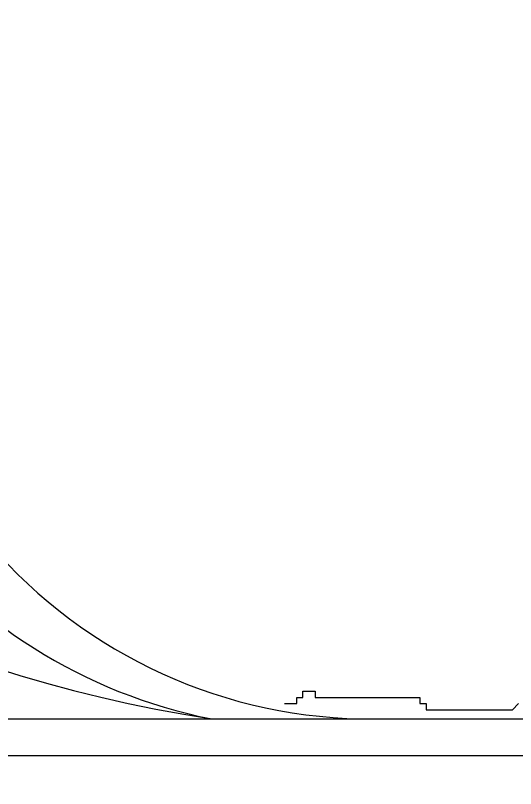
# Model space of a CAD drawing. Extents: x 775040 to 808375, y 4159409 to 4163651.
# Drawn here: x 785259.57 to 785286.84, y 4160211.39 to 4160253.52 of the extents above; entities that cross this region are included whole.
import ezdxf

# ---------------------------------------------------------------- set-up
doc = ezdxf.new("R2010")
doc.units = 0
doc.header["$MEASUREMENT"] = 0
doc.header["$PDMODE"] = 3
doc.linetypes.add('DUZ', pattern=[500, 500])
doc.layers.get('0').update_dxf_attribs({"linetype": 'DUZ'})
doc.layers.add('Z_iç ölçü yatay', color=75, linetype='Continuous', lineweight=20)
doc.layers.add('Z_tefriş', color=73, linetype='Continuous', lineweight=5)
doc.styles.add('OLCUIC', font='ROMANS.SHX', dxfattribs={"width": 0.5})
doc.dimstyles.new('ölçü 50', dxfattribs={"dimtxt": 12.5, "dimasz": 7, "dimexe": 5.3, "dimexo": 5, "dimgap": 2.5, "dimtad": 1, "dimdec": 0, "dimzin": 9, "dimdsep": 46, "dimtxsty": 'OLCUIC', "dimblk1": 'ARCHTICK', "dimblk2": 'ARCHTICK', "dimsah": 1, "dimcen": 0, "dimdle": 5.5, "dimadec": 0, "dimazin": 0, "dimtfac": 1, "dimtdec": 0, "dimtix": 1, "dimtofl": 0, "dimtmove": 1, "dimatfit": 3, "dimldrblk": 'ARCHTICK', "dimfxl": 0, "dimtolj": 1, "dimtzin": 0, "dimarcsym": 0})

# ---------------------------------------------------------------- blocks, each defined once
blk = doc.blocks.new('_ARCHTICK')
at = {"color": 0, "linetype": 'ByBlock', "const_width": 0.15}
blk.add_lwpolyline([(-0.5, -0.5), (0.5, 0.5)], dxfattribs=at)
blk = doc.blocks.new('*D232')
at = {"layer": 'Defpoints', "color": 0, "linetype": 'Continuous', "transparency": 16777216}
for p in [(785197.643, 4160217.496), (785617.643, 4160196.717), (785197.643, 4160161.803)]:
    blk.add_point(p, dxfattribs=at)
at = {"layer": 'Z_iç ölçü yatay', "color": 0, "linetype": 'Continuous', "lineweight": -2, "transparency": 16777216}
for p, q in [((785197.643, 4160186.803), (785197.643, 4160156.503)), ((785617.643, 4160186.803), (785617.643, 4160156.503)), ((785623.143, 4160161.803), (785192.143, 4160161.803))]:
    blk.add_line(p, q, dxfattribs=at)
at = {"layer": 'Z_iç ölçü yatay', "color": 0, "linetype": 'Continuous', "lineweight": -2, "transparency": 16777216, "xscale": 7, "yscale": 7, "zscale": 7, "rotation": 180}
blk.add_blockref('_ARCHTICK', (785197.643, 4160161.803), dxfattribs=at)
at = {"layer": 'Z_iç ölçü yatay', "color": 0, "linetype": 'Continuous', "lineweight": -2, "transparency": 16777216, "xscale": 7, "yscale": 7, "zscale": 7}
blk.add_blockref('_ARCHTICK', (785617.643, 4160161.803), dxfattribs=at)
at = {"layer": 'Z_iç ölçü yatay', "color": 0, "linetype": 'Continuous', "transparency": 16777216, "insert": (785407.643, 4160170.553), "char_height": 12.5, "attachment_point": 5, "style": 'OLCUIC'}
blk.add_mtext('\\A1;420', dxfattribs=at)
blk = doc.blocks.new('YATAK 1')
at = {"layer": 'Z_tefriş'}
for p, q in [((-8941.057, 17107.306), (-8941.057, 16917.306)), ((-8939.057, 17095.306), (-8939.057, 16929.306)), ((-8938.22, 17037.214), (-8938.22, 17036.542)), ((-8938.22, 17036.542), (-8937.884, 17036.542)), ((-8937.884, 17036.542), (-8937.884, 17036.206)), ((-8937.884, 17036.206), (-8937.547, 17036.206)), ((-8937.547, 17036.206), (-8937.547, 17035.534)), ((-8937.884, 17035.534), (-8937.884, 17029.821)), ((-8937.547, 17035.534), (-8937.884, 17035.534)), ((-8938.22, 17029.821), (-8938.22, 17029.485)), ((-8937.884, 17029.821), (-8938.22, 17029.821)), ((-8938.556, 17029.485), (-8938.556, 17024.78)), ((-8938.22, 17029.485), (-8938.556, 17029.485)), ((-8938.556, 17024.78), (-8938.22, 17024.444))]:
    blk.add_line(p, q, dxfattribs=at)
for centre, radius, start, end in [((-8862.958, 17029.428), 77, 99.79451, 171.22544), ((-8911.074, 17035.647), 28.524, 85.9466, 168.8268), ((-8911.614, 17032.492), 27.449, 79.6059, 178.8153)]:
    blk.add_arc(centre, radius, start, end, dxfattribs=at)

msp = doc.modelspace()

# ---------------------------------------------------------------- block references
at = {"layer": 'Z_tefriş', "rotation": 90}
msp.add_blockref('YATAK 1', (802311.449, 4169154.246), dxfattribs=at)

# ---------------------------------------------------------------- dimensions: what is measured, and where the dimension line sits
at = {"layer": 'Z_iç ölçü yatay', "linetype": 'Continuous'}
dim = msp.add_linear_dim(base=(785197.643, 4160161.803), p1=(785617.643, 4160196.717), p2=(785197.643, 4160217.496), dimstyle='ölçü 50', dxfattribs=at)
dim.commit()
dim.dimension.update_dxf_attribs({"geometry": '*D232', "text_midpoint": (785407.643, 4160170.553)})

doc.saveas('drawing.dxf')
